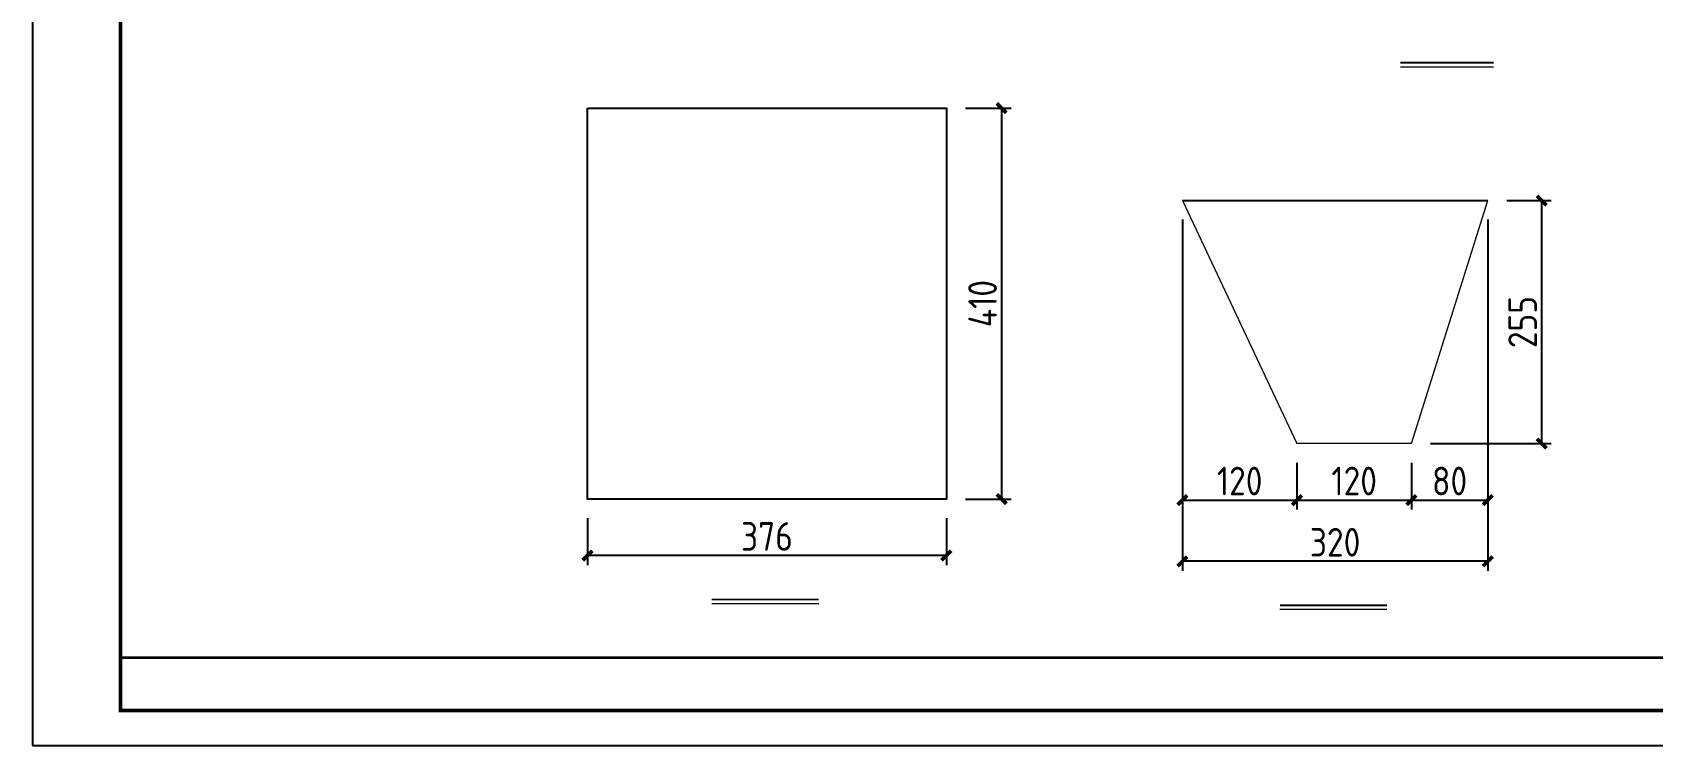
# Model space of a CAD drawing. Extents: x 23521 to 169118, y -86502 to 21244.
# Drawn here: x 66412 to 83390, y -86502 to -79022 of the extents above; entities that cross this region are included whole.
import ezdxf

# ---------------------------------------------------------------- set-up
doc = ezdxf.new("R2010")
doc.units = 0
doc.header["$LTSCALE"] = 1000
doc.header["$MEASUREMENT"] = 0
doc.layers.add('_TCH_MASK', color=7, linetype='Continuous')
doc.layers.add('PUB_TITLE', color=4, linetype='Continuous')
doc.styles.get("Standard").update_dxf_attribs({"font": 'gbenor.shx', "bigfont": 'gbcbig.shx'})
doc.dimstyles.get("Standard").update_dxf_attribs({"dimscale": 100, "dimtxt": 3.5, "dimasz": 1, "dimexe": 2.5, "dimexo": 3, "dimgap": 1.5, "dimtad": 1, "dimdec": 0, "dimzin": 0, "dimdsep": 46, "dimtxsty": 'Standard', "dimblk": 'ARCHTICK', "dimcen": 0.09, "dimadec": 0, "dimazin": 0, "dimtfac": 1, "dimtdec": 0, "dimtix": 1, "dimtmove": 2, "dimatfit": 3, "dimfxl": 1, "dimtolj": 1, "dimtzin": 0, "dimarcsym": 0})

# ---------------------------------------------------------------- blocks, each defined once
blk = doc.blocks.new('新块')
at = {"layer": 'PUB_TITLE'}
blk.add_lwpolyline([(-47560, 0), (0, 0), (0, 33640), (-47560, 33640)], close=True, dxfattribs=at)
at = {"layer": 'PUB_TITLE', "const_width": 40}
blk.add_lwpolyline([(-46560, 400), (-400, 400), (-400, 33240), (-46560, 33240)], close=True, dxfattribs=at)
at = {"layer": 'PUB_TITLE', "const_width": 32}
blk.add_lwpolyline([(-400, 1000), (-46560, 1000)], dxfattribs=at)
for tag, p in [('审定人', (-8147, 838)), ('校对', (-6621, 837)), ('阶段', (-810, 832)), ('审核人', (-8147, 641)), ('设计负责人', (-6745, 649)), ('工程名称', (-5026, 781)), ('图名', (-3347, 649)), ('日期', (-905, 632)), ('项目负责人', (-8228, 444)), ('设计人', (-6659, 447)), ('项目名称', (-5026, 479)), ('图号', (-1657, 502)), ('比例', (-810, 446))]:
    blk.add_attdef(tag, p, '', height=120)
blk = doc.blocks.new('_ArchTick')
at = {"color": 0, "linetype": 'ByBlock', "const_width": 0.4}
blk.add_lwpolyline([(-0.5, -0.5), (0.5, 0.5)], dxfattribs=at)
blk = doc.blocks.new('*D86')
at = {"layer": '_TCH_MASK', "color": 0, "lineweight": -2}
for p, q in [((72229, -84116), (72229, -84608)), ((75989, -84116), (75989, -84608)), ((75989, -84508), (72229, -84508))]:
    blk.add_line(p, q, dxfattribs=at)
at = {"layer": 'Defpoints', "color": 0}
for p in [(72229, -83916), (75989, -83916), (72229, -84508)]:
    blk.add_point(p, dxfattribs=at)
at = {"layer": '_TCH_MASK', "color": 0, "lineweight": -2, "xscale": 100, "yscale": 100, "zscale": 100, "rotation": 180}
blk.add_blockref('_ArchTick', (72229, -84508), dxfattribs=at)
at = {"layer": '_TCH_MASK', "color": 0, "lineweight": -2, "xscale": 100, "yscale": 100, "zscale": 100}
blk.add_blockref('_ArchTick', (75989, -84508), dxfattribs=at)
at = {"layer": '_TCH_MASK', "color": 0, "lineweight": 15, "insert": (74109, -84308), "char_height": 300, "attachment_point": 5}
blk.add_mtext('\\A1;376', dxfattribs=at)
blk = doc.blocks.new('*D87')
at = {"layer": '_TCH_MASK', "color": 0, "lineweight": -2}
for p, q in [((76189, -79816), (76669, -79816)), ((76569, -83916), (76569, -79816)), ((76189, -83916), (76669, -83916))]:
    blk.add_line(p, q, dxfattribs=at)
at = {"layer": 'Defpoints', "color": 0}
for p in [(75989, -79816), (76569, -79816), (75989, -83916)]:
    blk.add_point(p, dxfattribs=at)
at = {"layer": '_TCH_MASK', "color": 0, "lineweight": -2, "xscale": 100, "yscale": 100, "zscale": 100}
for p, rotation in [((76569, -79816), 90), ((76569, -83916), 270)]:
    blk.add_blockref('_ArchTick', p, dxfattribs=dict(at, rotation=rotation))
at = {"layer": '_TCH_MASK', "color": 0, "lineweight": 15, "insert": (76369, -81866), "char_height": 300, "attachment_point": 5, "rotation": 90}
blk.add_mtext('\\A1;410', dxfattribs=at)
blk = doc.blocks.new('*D88')
at = {"layer": '_TCH_MASK', "color": 0, "lineweight": -2}
for p, q in [((78463, -80985), (78463, -84027)), ((79663, -83535), (79663, -84027)), ((78463, -83927), (79663, -83927))]:
    blk.add_line(p, q, dxfattribs=at)
at = {"layer": 'Defpoints', "color": 0}
for p in [(78463, -80785), (79663, -83335), (79663, -83927)]:
    blk.add_point(p, dxfattribs=at)
at = {"layer": '_TCH_MASK', "color": 0, "lineweight": -2, "xscale": 100, "yscale": 100, "zscale": 100, "rotation": 180}
blk.add_blockref('_ArchTick', (78463, -83927), dxfattribs=at)
at = {"layer": '_TCH_MASK', "color": 0, "lineweight": -2, "xscale": 100, "yscale": 100, "zscale": 100}
blk.add_blockref('_ArchTick', (79663, -83927), dxfattribs=at)
at = {"layer": '_TCH_MASK', "color": 0, "lineweight": 15, "insert": (79063, -83727), "char_height": 300, "attachment_point": 5}
blk.add_mtext('\\A1;120', dxfattribs=at)
blk = doc.blocks.new('*D89')
at = {"layer": '_TCH_MASK', "color": 0, "lineweight": -2}
for p, q in [((79663, -83535), (79663, -84027)), ((80863, -83535), (80863, -84027)), ((79663, -83927), (80863, -83927))]:
    blk.add_line(p, q, dxfattribs=at)
at = {"layer": 'Defpoints', "color": 0}
for p in [(79663, -83335), (80863, -83335), (80863, -83927)]:
    blk.add_point(p, dxfattribs=at)
at = {"layer": '_TCH_MASK', "color": 0, "lineweight": -2, "xscale": 100, "yscale": 100, "zscale": 100, "rotation": 180}
blk.add_blockref('_ArchTick', (79663, -83927), dxfattribs=at)
at = {"layer": '_TCH_MASK', "color": 0, "lineweight": -2, "xscale": 100, "yscale": 100, "zscale": 100}
blk.add_blockref('_ArchTick', (80863, -83927), dxfattribs=at)
at = {"layer": '_TCH_MASK', "color": 0, "lineweight": 15, "insert": (80263, -83727), "char_height": 300, "attachment_point": 5}
blk.add_mtext('\\A1;120', dxfattribs=at)
blk = doc.blocks.new('*D90')
at = {"layer": '_TCH_MASK', "color": 0, "lineweight": -2}
for p, q in [((81663, -80985), (81663, -84027)), ((80863, -83535), (80863, -84027)), ((80863, -83927), (81663, -83927))]:
    blk.add_line(p, q, dxfattribs=at)
at = {"layer": 'Defpoints', "color": 0}
for p in [(81663, -80785), (80863, -83335), (81663, -83927)]:
    blk.add_point(p, dxfattribs=at)
at = {"layer": '_TCH_MASK', "color": 0, "lineweight": -2, "xscale": 100, "yscale": 100, "zscale": 100, "rotation": 180}
blk.add_blockref('_ArchTick', (80863, -83927), dxfattribs=at)
at = {"layer": '_TCH_MASK', "color": 0, "lineweight": -2, "xscale": 100, "yscale": 100, "zscale": 100}
blk.add_blockref('_ArchTick', (81663, -83927), dxfattribs=at)
at = {"layer": '_TCH_MASK', "color": 0, "lineweight": 15, "insert": (81263, -83727), "char_height": 300, "attachment_point": 5}
blk.add_mtext('\\A1;80', dxfattribs=at)
blk = doc.blocks.new('*D91')
at = {"layer": '_TCH_MASK', "color": 0, "lineweight": -2}
for p, q in [((81863, -80785), (82328, -80785)), ((82228, -83335), (82228, -80785)), ((81063, -83335), (82328, -83335))]:
    blk.add_line(p, q, dxfattribs=at)
at = {"layer": 'Defpoints', "color": 0}
for p in [(81663, -80785), (82228, -80785), (80863, -83335)]:
    blk.add_point(p, dxfattribs=at)
at = {"layer": '_TCH_MASK', "color": 0, "lineweight": -2, "xscale": 100, "yscale": 100, "zscale": 100}
for p, rotation in [((82228, -80785), 90), ((82228, -83335), 270)]:
    blk.add_blockref('_ArchTick', p, dxfattribs=dict(at, rotation=rotation))
at = {"layer": '_TCH_MASK', "color": 0, "lineweight": 15, "insert": (82028, -82060), "char_height": 300, "attachment_point": 5, "rotation": 90}
blk.add_mtext('\\A1;255', dxfattribs=at)
blk = doc.blocks.new('*D92')
at = {"layer": '_TCH_MASK', "color": 0, "lineweight": -2}
for p, q in [((78463, -80985), (78463, -84669)), ((81663, -80985), (81663, -84669)), ((81663, -84569), (78463, -84569))]:
    blk.add_line(p, q, dxfattribs=at)
at = {"layer": 'Defpoints', "color": 0}
for p in [(78463, -80785), (81663, -80785), (78463, -84569)]:
    blk.add_point(p, dxfattribs=at)
at = {"layer": '_TCH_MASK', "color": 0, "lineweight": -2, "xscale": 100, "yscale": 100, "zscale": 100, "rotation": 180}
blk.add_blockref('_ArchTick', (78463, -84569), dxfattribs=at)
at = {"layer": '_TCH_MASK', "color": 0, "lineweight": -2, "xscale": 100, "yscale": 100, "zscale": 100}
blk.add_blockref('_ArchTick', (81663, -84569), dxfattribs=at)
at = {"layer": '_TCH_MASK', "color": 0, "lineweight": 15, "insert": (80063, -84369), "char_height": 300, "attachment_point": 5}
blk.add_mtext('\\A1;320', dxfattribs=at)

msp = doc.modelspace()

# ---------------------------------------------------------------- linework, layer by layer
at = {"color": 3}
msp.add_line((78462.9, -80784.6), (81662.9, -80784.6), dxfattribs=at)
at = {"color": 4}
msp.add_lwpolyline([(72229.4, -79815.7), (75989.4, -79815.7), (75989.4, -83915.7), (72229.4, -83915.7)], close=True, dxfattribs=at)
at = {"layer": '_TCH_MASK', "lineweight": 15}
for p, q in [((81723.2, -79385.2), (80747.6, -79385.2)), ((78462.9, -80784.6), (79662.9, -83334.6)), ((80862.9, -83334.6), (81662.9, -80784.6)), ((80862.9, -83334.6), (79662.9, -83334.6)), ((74652, -85014.7), (73530.7, -85014.7)), ((80605.5, -85075.8), (79484.2, -85075.8))]:
    msp.add_line(p, q, dxfattribs=at)
at = {"layer": '_TCH_MASK', "lineweight": 15, "const_width": 20}
for points in [[(80747.6, -79339.9), (81723.2, -79339.9)], [(73530.7, -84969.4), (74652, -84969.4)], [(79484.2, -85030.5), (80605.5, -85030.5)]]:
    msp.add_lwpolyline(points, dxfattribs=at)

# ---------------------------------------------------------------- block references
at = {"layer": '_TCH_MASK', "color": 0, "lineweight": 15, "xscale": 0.922749693500009, "yscale": 0.922749693500009, "zscale": 0.9227496934602566}
msp.add_blockref('新块', (110297.7, -86501.9), dxfattribs=at)

# ---------------------------------------------------------------- dimensions: what is measured, and where the dimension line sits
at = {"layer": '_TCH_MASK', "lineweight": 15}
for base, p1, p2, picture, middle in [((76569.2, -79815.7), (75989.4, -83915.7), (75989.4, -79815.7), '*D87', (76369.2, -81865.7)), ((82228, -80784.6), (80862.9, -83334.6), (81662.9, -80784.6), '*D91', (82028, -82059.6))]:
    dim = msp.add_linear_dim(base=base, p1=p1, p2=p2, angle=90, dimstyle='Standard', override={"dimtxt": 3, "dimexe": 1, "dimexo": 2, "dimgap": 0.5, "dimlfac": 0.1}, dxfattribs=at)
    dim.commit()
    dim.dimension.update_dxf_attribs({"geometry": picture, "text_midpoint": middle})
for base, p1, p2, picture, middle in [((79662.9, -83927.4), (78462.9, -80784.6), (79662.9, -83334.6), '*D88', (79062.9, -83727.4)), ((78462.9, -84569), (81662.9, -80784.6), (78462.9, -80784.6), '*D92', (80062.9, -84369)), ((81662.9, -83927.4), (80862.9, -83334.6), (81662.9, -80784.6), '*D90', (81262.9, -83727.4)), ((80862.9, -83927.4), (79662.9, -83334.6), (80862.9, -83334.6), '*D89', (80262.9, -83727.4)), ((72229.4, -84507.9), (75989.4, -83915.7), (72229.4, -83915.7), '*D86', (74109.4, -84307.9))]:
    dim = msp.add_linear_dim(base=base, p1=p1, p2=p2, dimstyle='Standard', override={"dimtxt": 3, "dimexe": 1, "dimexo": 2, "dimgap": 0.5, "dimlfac": 0.1}, dxfattribs=at)
    dim.commit()
    dim.dimension.update_dxf_attribs({"geometry": picture, "text_midpoint": middle})

doc.saveas('drawing.dxf')
